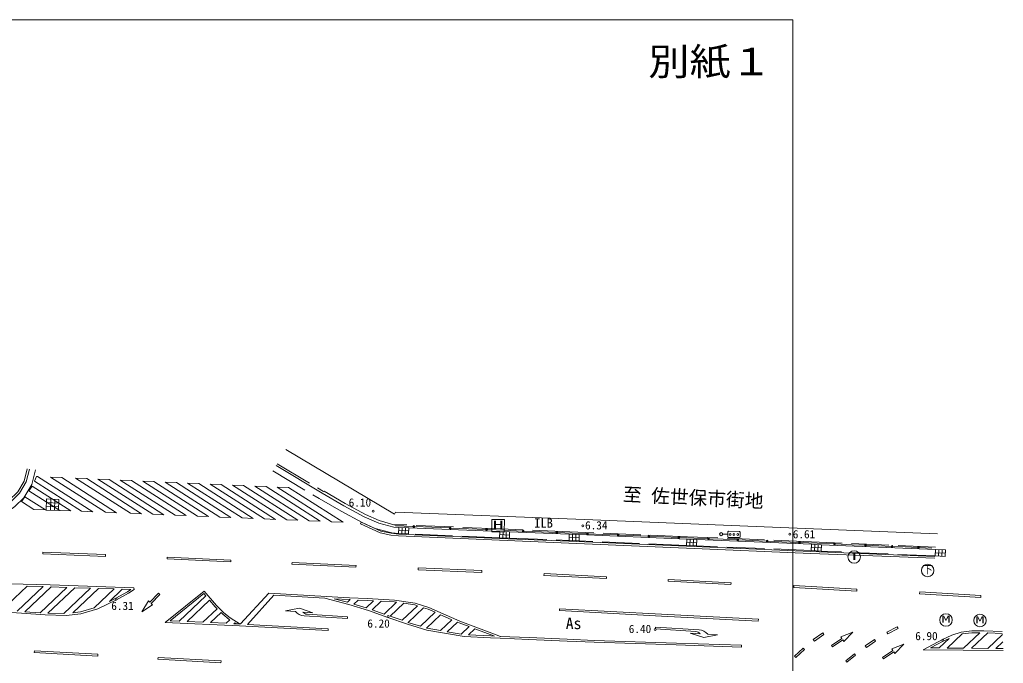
# Model space of a CAD drawing. Units: millimetres, scale not verified. Extents: x -107123 to 114729, y -74161 to 66839.
# Drawn here: x 36015 to 114729, y 15338 to 66839 of the extents above; entities that cross this region are included whole.
import ezdxf
from ezdxf.enums import TextEntityAlignment as Align

# ---------------------------------------------------------------- set-up
doc = ezdxf.new("R2010")
doc.units = ezdxf.units.MM
doc.header["$LTSCALE"] = 500
doc.linetypes.add('DASHED', pattern=[7.5, 6, -1.5])
for name, color, linetype, lineweight in [('1-0_一 般', 7, 'Continuous', 9), ('1-8_0', 8, 'Continuous', 13), ('1-F_0', 7, 'Continuous', 9)]:
    doc.layers.add(name, color=color, linetype=linetype, lineweight=lineweight)
doc.styles.add('ＭＳ ゴシック', font='')
doc.styles.get('ＭＳ ゴシック').set_extended_font_data('MS Gothic')

msp = doc.modelspace()

# ---------------------------------------------------------------- linework, layer by layer
at = {"layer": '1-0_一 般'}
for p, q in [((37200.9, 29911.8), (40963, 27506.2)), ((37450.4, 30286.4), (41856.8, 27468.8)), ((38478.8, 30241.3), (42881.8, 27425.9)), ((39376.1, 30201.7), (38478.8, 30241.3)), ((39376.1, 30201.7), (43775.6, 27388.5)), ((40479.1, 30153.5), (44875.2, 27342.4)), ((41376.4, 30113.9), (40479.1, 30153.5)), ((41376.4, 30113.9), (45769.1, 27305)), ((42273.6, 30074.2), (46662.9, 27267.6)), ((43170.9, 30034.6), (42273.6, 30074.2)), ((43170.9, 30034.6), (47556.7, 27230.1)), ((44068.2, 29995), (48450.6, 27192.7)), ((44965.5, 29955.4), (44068.2, 29995)), ((44965.5, 29955.4), (49344.4, 27155.3)), ((45862.7, 29915.8), (50238.3, 27117.9)), ((46760, 29876.2), (45862.7, 29915.8)), ((36760.5, 29150.6), (37011, 29524.6)), ((36760.5, 29150.6), (39217.9, 27579.3)), ((37011, 29524.6), (40111.7, 27541.9)), ((46760, 29876.2), (51132.1, 27080.4)), ((47657.3, 29836.5), (52026, 27043)), ((48554.5, 29796.9), (47657.3, 29836.5)), ((48554.5, 29796.9), (52919.8, 27005.6)), ((49451.8, 29757.3), (53813.7, 26968.2)), ((50349.1, 29717.7), (49451.8, 29757.3)), ((50349.1, 29717.7), (54707.5, 26930.7)), ((51246.4, 29678.1), (55601.4, 26893.3)), ((51246.4, 29678.1), (55601.4, 26893.3)), ((52143.6, 29638.5), (51246.4, 29678.1)), ((52143.6, 29638.5), (56495.2, 26855.9)), ((53040.9, 29598.8), (57389, 26818.5)), ((53938.2, 29559.2), (53040.9, 29598.8)), ((53938.2, 29559.2), (58282.9, 26781)), ((54835.4, 29519.6), (59176.7, 26743.6)), ((55732.7, 29480), (54835.4, 29519.6)), ((55732.7, 29480), (60070.6, 26706.2)), ((38500, 28482.4), (38468.4, 27579.8)), ((38829.9, 28470.9), (38798.3, 27568.3)), ((39138.8, 27857.6), (38149, 27892.2)), ((39149.3, 28158.5), (38159.5, 28193.1)), ((39217.9, 27579.3), (40111.7, 27541.9)), ((41856.8, 27468.8), (40963, 27506.2)), ((42881.8, 27425.9), (43775.6, 27388.5)), ((44875.2, 27342.4), (45769.1, 27305)), ((46662.9, 27267.6), (47556.7, 27230.1)), ((48450.6, 27192.7), (49344.4, 27155.3)), ((50238.3, 27117.9), (51132.1, 27080.4)), ((52026, 27043), (52919.8, 27005.6)), ((53813.7, 26968.2), (54707.5, 26930.7)), ((55601.4, 26893.3), (56495.2, 26855.9)), ((57389, 26818.5), (58282.9, 26781)), ((59176.7, 26743.6), (60070.6, 26706.2)), ((63341.7, 26629.1), (63280.2, 26492.3)), ((67462.4, 26292.6), (66085.6, 26351)), ((66620.9, 26203.8), (66596.4, 25714.1)), ((66890.9, 26190.3), (66866.4, 25700.6)), ((67160.9, 26176.8), (74428.4, 25890.9)), ((67627.6, 26285.6), (69004.4, 26227.2)), ((70381.1, 26168.8), (69004.4, 26227.2)), ((70546.3, 26161.8), (71923.1, 26103.4)), ((73299.9, 26045), (71923.1, 26103.4)), ((73465.1, 26037.9), (74841.8, 25979.5)), ((76218.6, 25921.1), (74841.8, 25979.5)), ((67148.6, 25932), (66338.6, 25972.4)), ((75209.9, 25604.4), (74417.2, 25639.7)), ((74692.6, 25879.1), (74670.3, 25376.6)), ((74956.9, 25867.4), (74934.5, 25364.9)), ((75221.1, 25855.6), (79993.5, 25670.2)), ((76383.8, 25914.1), (77760.6, 25855.7)), ((78920.7, 25808.8), (77760.6, 25855.7)), ((79059.9, 25803.2), (80220, 25756.2)), ((80790.1, 25387.7), (79983.9, 25418.3)), ((81380.1, 25709.3), (80220, 25756.2)), ((80262.2, 25660), (80243.1, 25156.2)), ((80530.9, 25649.8), (80511.8, 25146)), ((80799.7, 25639.6), (89399.8, 25278.4)), ((81519.3, 25703.7), (82679.5, 25656.8)), ((83839.6, 25609.9), (82679.5, 25656.8)), ((83978.8, 25604.3), (85138.9, 25557.3)), ((86299, 25510.4), (85138.9, 25557.3)), ((86438.2, 25504.8), (87598.3, 25457.9)), ((88707.7, 25412.4), (87598.3, 25457.9)), ((88840.9, 25406.9), (89950.3, 25361.4)), ((89667.5, 25267.5), (89646.9, 24760.2)), ((89935.3, 25256.6), (89914.6, 24749.3)), ((91059.7, 25315.8), (89950.3, 25361.4)), ((90203, 25245.7), (99374.9, 24864.8)), ((91192.9, 25310.4), (92302.3, 25264.9)), ((92274.1, 25666.5), (92674, 25660.4)), ((93411.7, 25219.3), (92302.3, 25264.9)), ((93544.9, 25213.9), (94654.3, 25168.3)), ((90192.7, 24992.1), (89389.4, 25024.8)), ((95763.7, 25122.8), (94654.3, 25168.3)), ((95896.8, 25117.4), (97006.3, 25071.8)), ((98333.5, 25015.3), (97006.3, 25071.8)), ((98492.8, 25008.5), (99820, 24951.9)), ((100167.9, 24567.1), (99360.3, 24614.2)), ((99644.1, 24849.1), (99614.9, 24347.9)), ((101147.2, 24895.4), (99820, 24951.9)), ((99913.3, 24833.4), (99884.1, 24332.2)), ((100182.5, 24817.8), (109297.8, 24439.3)), ((101306.4, 24888.6), (102633.6, 24832.1)), ((103635.8, 24788.6), (102633.6, 24832.1)), ((103756, 24783.4), (104758.2, 24740)), ((105760.3, 24696.5), (104758.2, 24740)), ((105880.6, 24691.3), (106882.7, 24647.9)), ((107884.8, 24604.4), (106882.7, 24647.9)), ((108005.1, 24599.2), (109007.2, 24555.8)), ((109563, 24428.3), (109541.8, 23918.9)), ((109828.2, 24417.2), (109807, 23907.8)), ((37868.2, 24240.1), (37862, 24090.3)), ((37862, 24090.3), (42877.1, 23884.6)), ((42883.3, 24034.5), (37868.2, 24240.1)), ((42883.3, 24034.5), (42877.1, 23884.6)), ((47819.2, 23840.8), (47812, 23690.9)), ((47812, 23690.9), (52917.9, 23448)), ((52925, 23597.8), (47819.2, 23840.8)), ((110082.8, 24151.5), (109287.2, 24184.6)), ((52925, 23597.8), (52917.9, 23448)), ((57811.9, 23414.3), (57804.9, 23264.5)), ((57804.9, 23264.5), (62926.6, 23024.3)), ((62933.6, 23174.1), (57811.9, 23414.3)), ((62933.6, 23174.1), (62926.6, 23024.3)), ((67898.1, 22970.8), (67891.8, 22820.9)), ((73002.8, 22757), (67898.1, 22970.8)), ((67891.8, 22820.9), (72996.6, 22607.1)), ((73002.8, 22757), (72996.6, 22607.1)), ((77974, 22519.6), (77966.5, 22369.8)), ((77966.5, 22369.8), (82971.5, 22118.8)), ((82979, 22268.6), (77974, 22519.6)), ((82979, 22268.6), (82971.5, 22118.8)), ((87909.8, 22050.1), (87902, 21900.3)), ((92939.2, 21787.1), (87909.8, 22050.1)), ((36616.4, 21508.7), (34594.2, 19594.1)), ((37887.4, 21472.7), (35817.2, 19512.6)), ((38522.9, 21454.7), (36427.9, 19471.1)), ((36616.4, 21508.7), (37887.4, 21472.7)), ((39787.4, 21412.5), (37646.9, 19385.9)), ((40419.8, 21391.5), (38265.1, 19351.5)), ((38522.6, 21454.4), (39787.4, 21412.5)), ((41684.5, 21349.6), (39539.2, 19318.4)), ((42316.9, 21328.7), (40257.9, 19379.2)), ((40419.8, 21391.5), (41684.5, 21349.6)), ((43581.7, 21286.7), (41977.7, 19768.1)), ((42316.9, 21328.7), (43581.7, 21286.7)), ((44214, 21265.8), (43191.8, 20297.9)), ((44214, 21265.8), (44906.4, 21242.8)), ((45189.4, 21246.8), (45151.3, 21384.8)), ((87902, 21900.3), (92931.3, 21637.3)), ((92939.2, 21787.1), (92931.3, 21637.3)), ((97964.3, 21564), (97955.7, 21414.3)), ((97955.7, 21414.3), (102997.3, 21123.4)), ((103005.9, 21273.2), (97964.3, 21564)), ((103005.9, 21273.2), (102997.3, 21123.4)), ((50922.3, 20726.9), (48789.7, 18707.7)), ((55961.2, 20958.2), (53674.1, 18486.6)), ((56343.5, 20785.8), (54243.1, 18456)), ((56343.5, 20785.8), (60432.7, 20549.7)), ((61177.9, 20506.7), (62389.6, 20436.7)), ((62249.6, 20221.5), (61177.9, 20506.7)), ((108040.6, 21059.4), (108031.6, 20909.6)), ((108031.6, 20909.6), (112925.3, 20616.2)), ((112934.3, 20765.9), (108040.6, 21059.4)), ((112934.3, 20765.9), (112925.3, 20616.2)), ((45793.3, 19445.1), (46317.8, 20325.7)), ((45793.3, 19445.1), (46644.5, 20016.2)), ((51213.8, 20383.2), (49414.4, 18679.5)), ((51811.6, 19709.7), (50663.9, 18623.1)), ((62471.8, 20431.9), (62249.6, 20221.5)), ((62389.6, 20436.7), (62471.8, 20431.9)), ((63092.9, 20400.3), (62750.3, 20075.9)), ((63743.4, 19776.8), (62750.3, 20075.9)), ((64332.7, 20334.7), (63743.4, 19776.8)), ((64951.7, 20301.1), (64229, 19616.8)), ((66173.3, 20218.4), (65182.9, 19280.6)), ((66743.4, 20138.4), (65660.4, 19113)), ((67846.2, 19943.1), (66617.9, 18780.2)), ((68334, 19785.2), (67096.6, 18613.7)), ((79213.2, 19710.4), (79218.5, 19559.9)), ((37646.9, 19385.9), (36427.9, 19471.1)), ((39539.2, 19318.4), (38265.1, 19351.5)), ((52133.4, 19394.8), (51288.6, 18594.9)), ((57280.5, 19528.5), (58078.9, 19477.9)), ((62251.6, 18913.2), (58772.7, 19133.4)), ((59024.6, 19267.8), (62261.1, 19062.9)), ((62251.6, 18913.2), (62261.1, 19062.9)), ((65182.9, 19280.6), (64229, 19616.8)), ((66617.9, 18780.2), (65660.4, 19113)), ((69257.4, 19420.2), (68085.7, 18310.8)), ((69702.4, 19221.8), (68580, 18159.1)), ((50663.9, 18623.1), (49414.4, 18679.5)), ((52538, 18538.5), (51288.6, 18594.9)), ((52831.6, 18816.4), (52538, 18538.5)), ((53224.3, 18568.5), (53162.8, 18510.3)), ((53611.2, 18490), (53162.8, 18510.3)), ((53224.3, 18568.5), (53328.4, 18502.8)), ((53603.8, 18340.2), (60703.2, 17958)), ((53674.1, 18486.6), (53611.9, 18490)), ((60711.3, 18107.8), (54243.1, 18456)), ((60711.3, 18107.8), (60703.2, 17958)), ((68085.7, 18310.8), (67087.3, 18617)), ((70594.5, 18827), (69681.5, 17962.6)), ((71040.5, 18629.7), (70234.9, 17866.9)), ((71972.7, 18272.8), (71341.8, 17675.4)), ((86898.3, 18237.7), (86888.8, 18088)), ((86898.3, 18237.7), (90377.2, 18017.2)), ((95129.1, 18865.9), (95121.3, 18716.1)), ((106230.9, 18269.4), (105415.9, 17837.1)), ((105486.2, 17704.6), (106301.2, 18136.9)), ((106230.9, 18269.4), (106301.2, 18136.9)), ((71341.8, 17675.4), (70234.9, 17866.9)), ((72442.3, 18097.7), (71931.9, 17614.5)), ((90125.3, 17882.8), (86888.8, 18088)), ((91869.3, 17622), (91070.9, 17672.6)), ((100288, 17779.1), (99524.6, 17242.9)), ((99610.8, 17120.1), (100374.2, 17656.4)), ((100288, 17779.1), (100374.2, 17656.4)), ((102680.1, 17824), (101723.3, 17456.5)), ((102680.1, 17824), (101972.9, 17082.1)), ((105415.9, 17837.1), (105486.2, 17704.6)), ((110403.8, 17329.8), (109598.3, 16567.2)), ((111447.9, 17698.7), (110246.1, 16560.8)), ((112852.1, 17788.8), (111541.7, 16548.1)), ((113495, 17777.8), (112189.5, 16541.7)), ((114656.8, 17638.4), (113485.1, 16529)), ((113495, 17777.8), (114637.8, 17737.4)), ((93782.2, 16792), (93777.3, 16642.1)), ((98711.5, 16547.5), (98020.9, 15910.3)), ((98711.5, 16547.5), (98813.3, 16437.3)), ((99524.6, 17242.9), (99610.8, 17120.1)), ((104427.7, 17241.9), (103683.5, 16738.1)), ((103683.5, 16738.1), (103767.5, 16613.9)), ((103767.5, 16613.9), (104511.8, 17117.7)), ((104427.7, 17241.9), (104511.8, 17117.7)), ((106765.4, 16861.4), (105808.5, 16493.9)), ((106765.4, 16861.4), (106058.1, 16119.4)), ((111541.7, 16548.1), (110246.1, 16560.8)), ((113485.1, 16529), (112189.5, 16541.7)), ((114689.4, 17049.6), (114132.9, 16522.6)), ((37184.4, 16193.5), (37192.4, 16343.3)), ((37184.4, 16193.5), (42268.9, 15921.1)), ((42276.9, 16070.9), (37192.4, 16343.3)), ((42268.9, 15921.1), (42276.9, 16070.9)), ((47076.7, 15657.8), (47084.9, 15807.6)), ((52132.8, 15528.3), (47084.9, 15807.6)), ((98020.9, 15910.3), (98122.7, 15800)), ((98122.7, 15800), (98813.3, 16437.3)), ((102817.6, 16102.8), (102117, 15540.5)), ((102210.9, 15423.5), (102911.5, 15985.8)), ((102817.6, 16102.8), (102911.5, 15985.8)), ((114728.7, 16516.8), (114132.9, 16522.6)), ((47076.7, 15657.8), (52124.5, 15378.5)), ((52124.5, 15378.5), (52132.8, 15528.3)), ((102117, 15540.5), (102210.9, 15423.5))]:
    msp.add_line(p, q, dxfattribs=at)
at = {"layer": '1-0_一 般', "linetype": 'DASHED'}
for p, q in [((74398.8, 25388.7), (67136.4, 25687.1)), ((75198.8, 25353.1), (79938.3, 25167.8)), ((99372.2, 25068), (89460.3, 25468.2)), ((89368.5, 24771.6), (80780.6, 25135.8)), ((99356.1, 24363), (90182.4, 24738.4)), ((109313.7, 24629.3), (99372.2, 25068)), ((109273.1, 23930), (100153.3, 24316.5))]:
    msp.add_line(p, q, dxfattribs=at)
at = {"layer": '1-0_一 般'}
for points in [[(109471, 25695.9), (97574.7, 26167), (81218.2, 26833.5), (66076.5, 27431.3), (65998.5, 27284.1), (57310.1, 32437.5)], [(33260.5, 27621.5), (34293.3, 27745.8), (35255.3, 28195.9), (36007.2, 28946), (36535.5, 29850.8), (36799.5, 30862.6)], [(66350.8, 26217.3), (65960.8, 26239), (64747.2, 26562.5), (63594.9, 27066), (61960.2, 27951.5), (60215.7, 28953.6), (56551.5, 31154.6)], [(37450.4, 30286.4), (37364, 30291), (37200.9, 29911.8)], [(63280.2, 26492.3), (64870.9, 25777.5), (65710.6, 25604.5), (66331.6, 25527.8), (74407, 25180.9), (79952.8, 24959.8), (89368.5, 24556.1), (99314, 24134.1), (109246.1, 23739.3)], [(109252, 23889.2), (99320.2, 24284), (89374.8, 24705.9), (79959, 25109.7), (74413.2, 25330.8), (66344.1, 25677.4), (65734.9, 25752.7), (64917.4, 25921.1), (63341.7, 26629.1)], [(45151.3, 21384.8), (38466.7, 21606.3), (33045.1, 21759.9)], [(32892.1, 19557.2), (36159.5, 19339.5), (38057.1, 19206.9), (39726.7, 19163.5), (40901.6, 19306.4), (42258, 19691.8), (43774.2, 20406.7), (44710.7, 20938.2), (45189.4, 21246.8)], [(44906.4, 21242.8), (44633, 21066.6), (43705.1, 20540), (43191.8, 20297.9)], [(46644.5, 20016.2), (46535.6, 20119.4), (47223.4, 20845.3), (47114.6, 20948.4), (46426.7, 20222.6), (46317.8, 20325.7)], [(50781.7, 21124.5), (47658.5, 18608.7), (53604.5, 18340.2)], [(48789.7, 18707.7), (48061.4, 18740.6), (50761.9, 20915.9), (50922.3, 20726.9)], [(53647.9, 18478.5), (52871, 18968.9), (52365, 19378), (51765.8, 19964.4), (50781.7, 21124.5)], [(74486.1, 17495.8), (74001.7, 17676.4), (71232.1, 18709), (69890.4, 19302.5), (68750.7, 19808), (67658.3, 20161.6), (65998.3, 20394.4), (63832.9, 20512.1), (62397.8, 20586.5), (55961.2, 20958.2)], [(60432.7, 20549.7), (62356.9, 20037.8), (63915.4, 19568.3), (65477.7, 19017.7), (67040.7, 18474.4), (68589.7, 17999.2), (71585.4, 17481.1), (73700.6, 17378.9), (74467.9, 17346.5)], [(41977.7, 19768.1), (40871.9, 19453.9), (40257.9, 19379.2)], [(51213.8, 20383.2), (51655.9, 19862.1), (51811.6, 19709.7)], [(57280.5, 19528.5), (58397.3, 19758.4), (59476.1, 19389.5), (58677.7, 19440)], [(63092.9, 20400.3), (63824.9, 20362.3), (64332.7, 20334.7)], [(64951.7, 20301.1), (65983.8, 20244.9), (66173.3, 20218.4)], [(66743.4, 20138.4), (67624.5, 20014.9), (67846.2, 19943.1)], [(68334, 19785.2), (68697.1, 19667.7), (69256.7, 19419.5)], [(95129.1, 18865.9), (87387.5, 19270), (79213.2, 19710.4)], [(52133.4, 19394.8), (52265.1, 19265.9), (52783.5, 18846.7), (52831.6, 18816.4)], [(69702.4, 19221.8), (69829.7, 19165.3), (70594.5, 18827)], [(79205.2, 19560.6), (87379.6, 19120.3), (95121.3, 18716.1)], [(69681.5, 17962.6), (68624.7, 18145.4), (68580, 18159.1)], [(71040.5, 18629.7), (71175.5, 18570), (71972.7, 18272.8)], [(74001.8, 17516.3), (73707.4, 17528.7), (71931.9, 17614.5)], [(72442.3, 18097.7), (73949.3, 17535.9), (74001.8, 17516.3)], [(74467.9, 17346.5), (76770.6, 17249.1), (79815.3, 17121), (81976.5, 17023.1), (88559.4, 16810.9), (93777.3, 16642.1)], [(93782.2, 16792), (88564.2, 16960.9), (81982.3, 17173), (79821.9, 17270.9), (76776.9, 17399), (74474.3, 17496.3)], [(91869.3, 17622), (90752.6, 17392.2), (89673.7, 17761.2), (90472.1, 17710.5)], [(101723.3, 17456.5), (101806.5, 17331.7), (100974.4, 16777), (101057.6, 16652.2), (101889.7, 17206.9), (101972.9, 17082.1)], [(114643.1, 17887.3), (113181.3, 17939), (112203.8, 17938.3), (111348.8, 17838.1), (110601.8, 17580), (109853.7, 17253.2), (108301.9, 16429.9), (114727.2, 16366.8)], [(109598.3, 16567.2), (108893.8, 16574.1), (109919, 17118), (110403.8, 17329.8)], [(111447.9, 17698.7), (112212.6, 17788.3), (112852.1, 17788.8)], [(105808.5, 16493.9), (105891.7, 16369.1), (105059.7, 15814.3), (105142.9, 15689.5), (105974.9, 16244.3), (106058.1, 16119.4)]]:
    msp.add_lwpolyline(points, dxfattribs=at)
at = {"layer": '1-0_一 般', "linetype": 'DASHED'}
for points in [[(36610.1, 30888.9), (36363.5, 29910.3), (35855.1, 29054.5), (35141.3, 28353.4), (34239.6, 27934.5), (33256.7, 27792.1)], [(33264.1, 27116.8), (34328.9, 27252.9), (34552.7, 27318.2), (35421.8, 27726.6), (35633.6, 27881.5), (36335.1, 28569.1), (36988.3, 29644.5), (37285.3, 30814.5)], [(56270.8, 30742.8), (59967.8, 28515), (61736.8, 27510.3), (63415.1, 26618.6), (64474.3, 26137.2), (65805.3, 25770.9), (66341.6, 25726.9)], [(56631.9, 31305.2), (60323.3, 29079.4), (60370.2, 29106), (62048.7, 28133.2), (63691.5, 27243.7), (64792.5, 26760)], [(74482.2, 26091.6), (66371.6, 26432.1), (65961.1, 26424), (64792.5, 26760)], [(89460.3, 25468.2), (80039.1, 25868.6), (74482.2, 26091.6)]]:
    msp.add_lwpolyline(points, dxfattribs=at)
at = {"layer": '1-0_一 般'}
for points in [[(56630, 29440.4), (57525.7, 29398.5), (61889.6, 26640.6), (60964.4, 26668.7)], [(36428.6, 28647.8), (36173, 28275.8), (37157.2, 27652.6), (38068.5, 27627.4)], [(39159.9, 28459.3), (38170, 28494), (38138.4, 27591.4), (39128.3, 27556.7)], [(73794.7, 25857.3), (74794.6, 25843.1), (74808.7, 26843), (73808.8, 26857.2)], [(67160.9, 26176.8), (66350.8, 26217.3), (66326.4, 25727.6), (67136.4, 25687.1)], [(75221.1, 25855.6), (74428.4, 25890.9), (74406, 25388.4), (75198.8, 25353.1)], [(80799.7, 25639.6), (79993.5, 25670.2), (79974.4, 25166.4), (80780.6, 25135.8)], [(90203, 25245.7), (89399.8, 25278.4), (89379.1, 24771.1), (90182.4, 24738.4)], [(92671, 25460.5), (92677.1, 25860.4), (92727.8, 25909.7), (93627.7, 25896.1), (93676.4, 25845.4), (93670.4, 25445.4), (93620.2, 25396.2), (92720.3, 25409.7)], [(100182.5, 24817.8), (99374.9, 24864.8), (99345.7, 24363.6), (100153.3, 24316.5)], [(110093.4, 24406.2), (109297.8, 24439.3), (109276.6, 23929.9), (110072.2, 23896.8)]]:
    msp.add_lwpolyline(points, close=True, dxfattribs=at)
for centre, radius in [((67545, 26289.1), 75), ((67545, 26289.1), 49.5), ((67545, 26289.1), 24.5), ((70463.7, 26165.3), 75), ((70463.7, 26165.3), 49.5), ((70463.7, 26165.3), 24.5), ((73382.5, 26041.5), 75), ((73382.5, 26041.5), 49.5), ((73382.5, 26041.5), 24.5), ((76301.2, 25917.6), 75), ((76301.2, 25917.6), 49.5), ((76301.2, 25917.6), 24.5), ((78990.3, 25806), 75), ((78990.3, 25806), 49.5), ((78990.3, 25806), 24.5), ((81449.7, 25706.5), 75), ((81449.7, 25706.5), 49.5), ((81449.7, 25706.5), 24.5), ((83909.2, 25607.1), 75), ((83909.2, 25607.1), 49.5), ((83909.2, 25607.1), 24.5), ((86368.6, 25507.6), 75), ((86368.6, 25507.6), 49.5), ((86368.6, 25507.6), 24.5), ((88774.3, 25409.6), 75), ((88774.3, 25409.6), 49.5), ((88774.3, 25409.6), 24.5), ((91126.3, 25313.1), 75), ((91126.3, 25313.1), 49.5), ((91126.3, 25313.1), 24.5), ((92149.1, 25668.4), 125), ((92874, 25657.4), 75), ((93174, 25652.9), 75), ((93473.9, 25648.4), 75), ((93478.3, 25216.6), 75), ((93478.3, 25216.6), 49.5), ((93478.3, 25216.6), 24.5), ((95830.3, 25120.1), 75), ((95830.3, 25120.1), 49.5), ((95830.3, 25120.1), 24.5), ((98413.1, 25011.9), 75), ((98413.1, 25011.9), 49.5), ((98413.1, 25011.9), 24.5), ((101226.8, 24892), 75), ((101226.8, 24892), 49.5), ((101226.8, 24892), 24.5), ((103695.9, 24786), 75), ((103695.9, 24786), 49.5), ((103695.9, 24786), 24.5), ((105820.4, 24693.9), 75), ((105820.4, 24693.9), 49.5), ((105820.4, 24693.9), 24.5), ((107945, 24601.8), 75), ((107945, 24601.8), 49.5), ((107945, 24601.8), 24.5), ((102795.5, 23845.4), 500), ((108667.7, 22763.8), 500), ((110138.9, 18809.1), 500), ((112860, 18759.4), 500)]:
    msp.add_circle(centre, radius, dxfattribs=at)
for centre, radius, start, end in [((58835.9, 20131.4), 1000, 220.80454, 266.37755), ((59056.2, 19766.8), 500, 220.80454, 266.37756), ((90093.6, 17383.8), 500, 40.79951, 86.37252), ((90313.9, 17019.2), 1000, 40.79951, 86.37252)]:
    msp.add_arc(centre, radius, start, end, dxfattribs=at)
at = {"layer": '1-8_0'}
for centre in [(64305.7, 27516.1), (81074.9, 26346.1), (97648.6, 25677.2), (43739.7, 20473.3), (65502.5, 19088.5), (86859.9, 18045.9), (109886.3, 17185.6)]:
    msp.add_circle(centre, 75, dxfattribs=at)
at = {"layer": '1-F_0'}
for p, q in [((97877.2, 66839), (-107122.8, 66839)), ((97877.2, -74161), (97877.2, 66839))]:
    msp.add_line(p, q, dxfattribs=at)

# ---------------------------------------------------------------- texts
at = {"layer": '1-0_一 般', "style": 'ＭＳ ゴシック'}
for s, height, width, p in [('別紙１', 2199, 1.1, (86315.1, 61729.9)), ('H', 623.2, 2, (73878.6, 25935.9)), ('T', 623.2, 2, (102370.5, 23420.4)), ('M', 549.9, 2, (109763.9, 18434.1)), ('M', 549.9, 2, (112485, 18384.4))]:
    msp.add_text(s, height=height, dxfattribs=dict(at, width=width)).set_placement(p, align=Align.BOTTOM_LEFT)
msp.add_text('至 佐世保市街地', height=1100, rotation=357.164, dxfattribs=at).set_placement((84255, 27998.7), align=Align.BOTTOM_LEFT)
for s, height, p in [('ILB', 733.1, (77190.2, 25974.6)), ('下', 623.2, (108242.7, 22338.8)), ('As', 916.4, (79715.3, 17802.1))]:
    msp.add_text(s, height=height, dxfattribs=at).set_placement(p, align=Align.BOTTOM_LEFT)
at = {"layer": '1-8_0', "color": 7, "style": 'ＭＳ ゴシック'}
for s, p in [('6.10', (62344, 27680.2)), ('6.34', (81259.6, 25852.8)), ('6.61', (97881.1, 25141.5)), ('6.31', (43343.6, 19406.7)), ('6.20', (63836.8, 17998.3)), ('6.40', (84755, 17563.9)), ('6.90', (107678.3, 16993.8))]:
    msp.add_text(s, height=659.8, dxfattribs=at).set_placement(p, align=Align.BOTTOM_LEFT)

doc.saveas('drawing.dxf')
